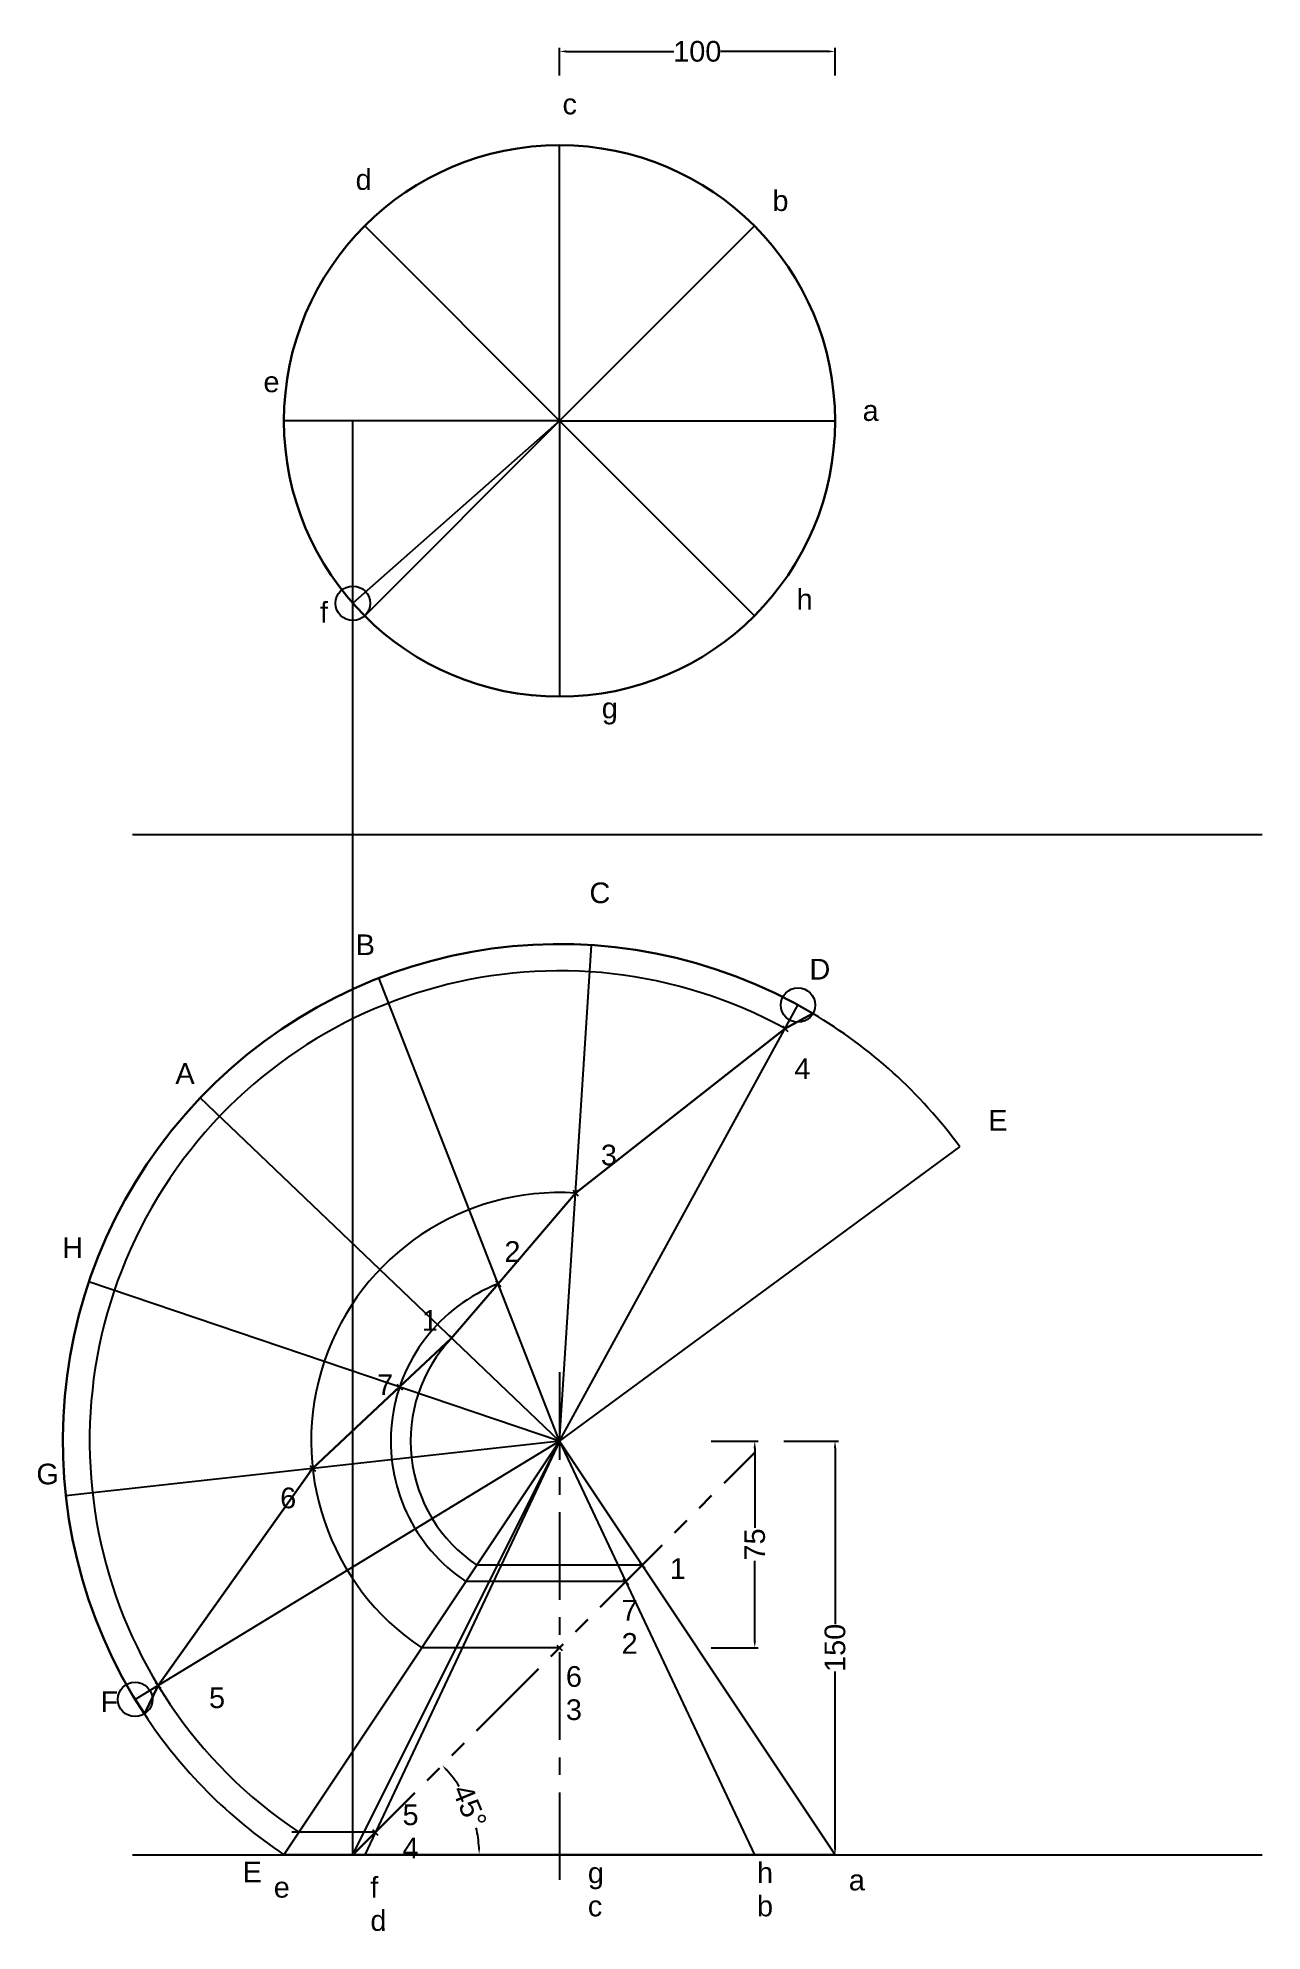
# Model space of a CAD drawing. Header units: millimetres. Extents: x 1991 to 2435, y 1012 to 1699.
import ezdxf

# ---------------------------------------------------------------- set-up
doc = ezdxf.new("R2010")
doc.units = ezdxf.units.MM
doc.header["$PDMODE"] = 3
doc.linetypes.add('CENTER', pattern=[50.8, 31.75, -6.35, 6.35, -6.35])
doc.linetypes.add('PHANTOM', pattern=[63.5, 31.75, -6.35, 6.35, -6.35, 6.35, -6.35])
doc.styles.get("Standard").update_dxf_attribs({"font": 'arial.ttf'})
doc.dimstyles.new('ISO-25', dxfattribs={"dimtxt": 7.5, "dimasz": 2.5, "dimexe": 1.25, "dimexo": 0.625, "dimtad": 0, "dimtxsty": 'Standard', "dimcen": 2.5, "dimadec": 0, "dimazin": 0, "dimtfac": 1, "dimtmove": 0, "dimatfit": 3, "dimfxl": 1, "dimarcsym": 0})

# ---------------------------------------------------------------- blocks, each defined once
blk = doc.blocks.new('*D9')
at = {"color": 0, "lineweight": -2, "transparency": 16777216}
for start, end in [(32.71678, 41.87557), (3.12443, 12.28322)]:
    blk.add_arc((2105, 1040), 45.85, start, end, dxfattribs=at)
at = {"color": 0, "transparency": 16777216}
for points in [[(2138.84, 1070.32), (2139.44, 1070.89), (2137.42, 1072.42)], [(2151.2, 1042.51), (2150.37, 1042.49), (2150.85, 1040)]]:
    blk.add_solid(points, dxfattribs=at)
at = {"layer": 'Defpoints', "color": 0, "transparency": 16777216}
for p in [(2250.71, 1185.71), (2149.29, 1051.87), (2080, 1040), (2105, 1040), (2280, 1040)]:
    blk.add_point(p, dxfattribs=at)
at = {"color": 0, "transparency": 16777216, "insert": (2147.36, 1057.55), "char_height": 7.5, "attachment_point": 5, "rotation": 292.5}
blk.add_mtext('45°', dxfattribs=at)
blk = doc.blocks.new('*D10')
at = {"color": 0, "lineweight": -2, "transparency": 16777216}
for p, q in [((2235.09, 1190), (2252.1, 1190)), ((2250.85, 1187.5), (2250.85, 1158.49)), ((2250.85, 1117.5), (2250.85, 1146.51)), ((2235.09, 1115), (2252.1, 1115))]:
    blk.add_line(p, q, dxfattribs=at)
at = {"color": 0, "transparency": 16777216}
for points in [[(2250.44, 1187.5), (2251.27, 1187.5), (2250.85, 1190)], [(2250.44, 1117.5), (2251.27, 1117.5), (2250.85, 1115)]]:
    blk.add_solid(points, dxfattribs=at)
at = {"layer": 'Defpoints', "color": 0, "transparency": 16777216}
for p in [(2234.47, 1190), (2234.47, 1115), (2250.85, 1115)]:
    blk.add_point(p, dxfattribs=at)
at = {"color": 0, "transparency": 16777216, "insert": (2250.85, 1152.5), "char_height": 7.5, "attachment_point": 5, "rotation": 90}
blk.add_mtext('75', dxfattribs=at)
blk = doc.blocks.new('*D11')
at = {"color": 0, "lineweight": -2, "transparency": 16777216}
for p, q in [((2261.36, 1190), (2281.25, 1190)), ((2280, 1187.5), (2280, 1123.54)), ((2280, 1042.5), (2280, 1106.46)), ((2261.36, 1040), (2281.25, 1040))]:
    blk.add_line(p, q, dxfattribs=at)
at = {"color": 0, "transparency": 16777216}
for points in [[(2279.58, 1187.5), (2280.42, 1187.5), (2280, 1190)], [(2279.58, 1042.5), (2280.42, 1042.5), (2280, 1040)]]:
    blk.add_solid(points, dxfattribs=at)
at = {"layer": 'Defpoints', "color": 0, "transparency": 16777216}
for p in [(2260.74, 1190), (2260.74, 1040), (2280, 1040)]:
    blk.add_point(p, dxfattribs=at)
at = {"color": 0, "transparency": 16777216, "insert": (2280, 1115), "char_height": 7.5, "attachment_point": 5, "rotation": 90}
blk.add_mtext('150', dxfattribs=at)
blk = doc.blocks.new('*D12')
at = {"color": 0, "lineweight": -2, "transparency": 16777216}
for p, q in [((2180, 1685.31), (2180, 1695.25)), ((2182.5, 1694), (2221.46, 1694)), ((2277.5, 1694), (2238.54, 1694)), ((2280, 1685.31), (2280, 1695.25))]:
    blk.add_line(p, q, dxfattribs=at)
at = {"color": 0, "transparency": 16777216}
for points in [[(2182.5, 1694.42), (2182.5, 1693.58), (2180, 1694)], [(2277.5, 1694.42), (2277.5, 1693.58), (2280, 1694)]]:
    blk.add_solid(points, dxfattribs=at)
at = {"layer": 'Defpoints', "color": 0, "transparency": 16777216}
for p in [(2280, 1694), (2180, 1684.69), (2280, 1684.69)]:
    blk.add_point(p, dxfattribs=at)
at = {"color": 0, "transparency": 16777216, "insert": (2230, 1694), "char_height": 7.5, "attachment_point": 5}
blk.add_mtext('100', dxfattribs=at)

msp = doc.modelspace()

# ---------------------------------------------------------------- linework, layer by layer
at = {"color": 4}
for p, q in [((2180, 1560), (2180, 1660)), ((2180, 1560), (2109.289, 1630.711)), ((2180, 1560), (2250.711, 1630.711)), ((2180, 1560), (2080, 1560)), ((2105, 1040), (2105, 1560)), ((2180, 1560), (2105, 1493.856)), ((2180, 1560), (2109.289, 1489.289)), ((2180, 1560), (2280, 1560)), ((2180, 1560), (2180, 1460)), ((2180, 1560), (2250.711, 1489.289)), ((2105, 1040), (2180, 1190)), ((2180, 1190), (2109.289, 1040)), ((2180, 1190), (2250.711, 1040)), ((2210, 1145), (2150, 1145)), ((2204.028, 1139.028), (2146.019, 1139.028)), ((2180, 1115), (2130, 1115)), ((2113.115, 1048.115), (2082.902, 1048.115))]:
    msp.add_line(p, q, dxfattribs=at)
for p, q in [((2180, 1560), (2180, 1560)), ((2025, 1410), (2435, 1410)), ((2025, 1040), (2435, 1040))]:
    msp.add_line(p, q)
at = {"color": 4, "lineweight": -3}
for q in [(2191.603, 1369.904), (2114.485, 1357.952), (2266.546, 1348.145), (2049.644, 1314.528), (2325.272, 1296.752), (2009.229, 1247.77), (2000.815, 1170.186), (2025.976, 1096.316)]:
    msp.add_line((2180, 1190), q, dxfattribs=at)
at = {"color": 5, "linetype": 'CENTER'}
msp.add_line((2180, 1215), (2180, 1025), dxfattribs=at)
at = {"lineweight": 30}
for p, q in [((2180, 1190), (2080, 1040)), ((2180, 1190), (2280, 1040)), ((2280, 1040), (2080, 1040))]:
    msp.add_line(p, q, dxfattribs=at)
at = {"color": 3, "linetype": 'PHANTOM', "lineweight": 30}
msp.add_line((2105, 1040), (2250.711, 1185.711), dxfattribs=at)
at = {"lineweight": 30}
msp.add_lwpolyline([(2029.325, 1091.02), (2034.309, 1101.384), (2090.407, 1180.093), (2121.97, 1209.631), (2140.73, 1227.187), (2157.737, 1247.072), (2185.801, 1279.952), (2261.864, 1339.59), (2271.989, 1345.042)], dxfattribs=at)
msp.add_circle((2180, 1560), 100, dxfattribs=at)
at = {"color": 4}
for centre in [(2105, 1493.856), (2266.546, 1348.145), (2025.976, 1096.316)]:
    msp.add_circle(centre, 6.265, dxfattribs=at)
at = {"lineweight": 30}
msp.add_arc((2180, 1190), 180.278, 59.318575, 213.30129, dxfattribs=at)
at = {"color": 4}
for radius, start in [(170.525, 61.309932), (90.139, 86.309932), (61.26, 111.309932), (54.083, 136.309932)]:
    msp.add_arc((2180, 1190), radius, start, 236.309932, dxfattribs=at)
for start, end in [(36.309932, 59.318575), (213.30129, 236.309932)]:
    msp.add_arc((2180, 1190), 180.278, start, end)
for p in [(2261.864, 1339.59), (2185.801, 1279.952), (2157.737, 1247.072), (2140.893, 1227.358), (2121.97, 1209.631), (2090.407, 1180.093), (2204.028, 1139.028), (2210, 1145), (2180, 1115), (2034.309, 1101.384), (2113.115, 1048.115)]:
    msp.add_point(p)

# ---------------------------------------------------------------- texts
for s, p in [('c', (2181.087, 1671.176)), ('d', (2105.993, 1643.793)), ('b', (2257.278, 1636.125)), ('e', (2072.557, 1570.406)), ('a', (2290, 1560)), ('h', (2266.048, 1491.543)), ('f', (2093.062, 1486.846)), ('g', (2195.339, 1452.111)), ('C', (2190.867, 1385.093)), ('B', (2106.04, 1366.258)), ('D', (2270.704, 1357.395)), ('A', (2040.592, 1319.565)), ('4', (2265.221, 1321.3)), ('E', (2335.572, 1302.554)), ('3', (2195, 1290)), ('H', (1999.564, 1256.415)), ('2', (2160, 1255)), ('1', (2130, 1230)), ('7', (2113.799, 1206.728)), ('G', (1990.147, 1174.307)), ('6', (2078.617, 1165.634)), ('1', (2220, 1140)), ('7', (2202.531, 1124.918)), ('2', (2202.531, 1112.87)), ('6', (2182.307, 1100.88)), ('F', (2013.433, 1091.769)), ('5', (2052.796, 1093.161)), ('3', (2182.307, 1088.832)), ('5', (2123.033, 1050.714)), ('4', (2123.033, 1038.666)), ('E', (2065, 1030)), ('h', (2251.675, 1029.678)), ('e', (2076.283, 1024.421)), ('f', (2111.361, 1024.421)), ('g', (2190.288, 1029.678)), ('a', (2284.999, 1027.05)), ('c', (2190.288, 1017.63)), ('b', (2251.675, 1017.63)), ('d', (2111.361, 1012.373))]:
    msp.add_text(s, height=7.5).set_placement(p)

# ---------------------------------------------------------------- dimensions: what is measured, and where the dimension line sits
for p1, p2, distance, picture, middle in [((2180, 1684.688), (2280, 1684.688), 9.312, '*D12', (2230, 1694.001)), ((2234.469, 1190), (2234.469, 1115), 16.385, '*D10', (2250.853, 1152.5)), ((2260.735, 1190), (2260.735, 1040), 19.265, '*D11', (2280, 1115))]:
    dim = msp.add_aligned_dim(p1=p1, p2=p2, distance=distance, dimstyle='ISO-25')
    dim.commit()
    dim.dimension.update_dxf_attribs({"geometry": picture, "text_midpoint": middle})
dim = msp.add_angular_dim_2l(base=(2149.288, 1051.867), line1=((2280, 1040), (2080, 1040)), line2=((2105, 1040), (2250.711, 1185.711)), dimstyle='ISO-25')
dim.commit()
dim.dimension.update_dxf_attribs({"geometry": '*D9', "text_midpoint": (2147.361, 1057.546)})

doc.saveas('drawing.dxf')
